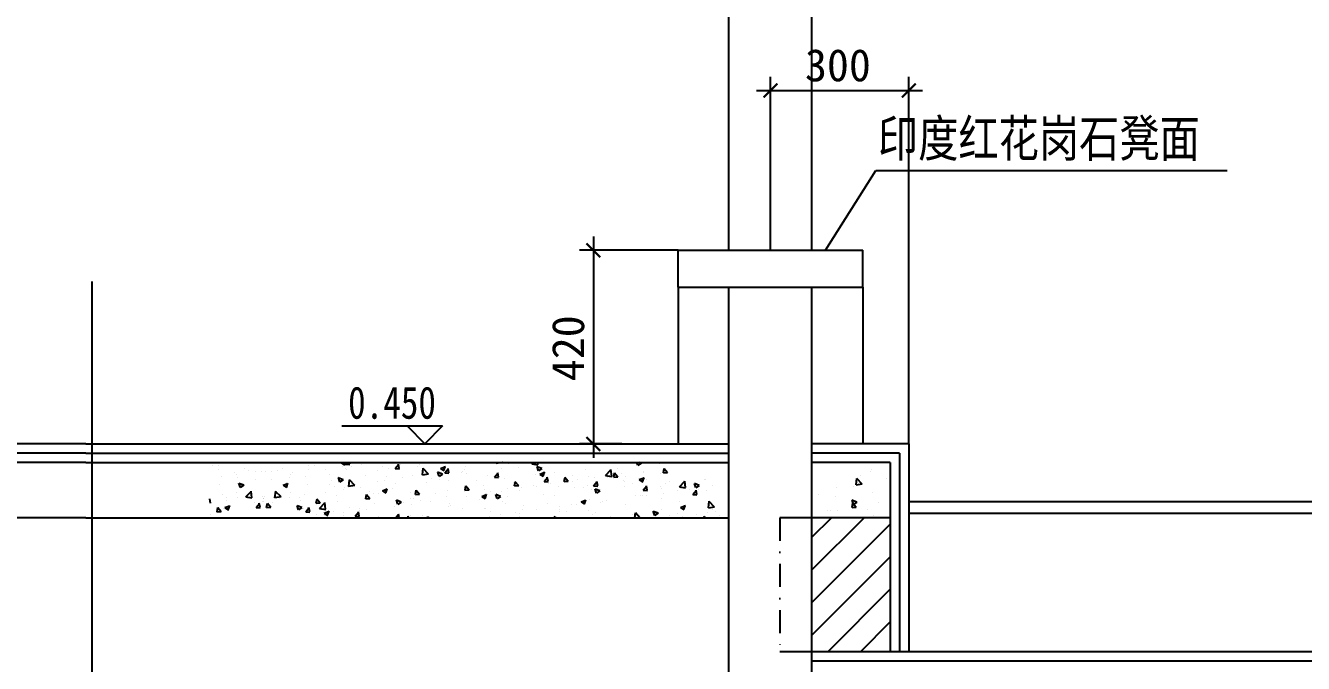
# Model space of a CAD drawing. Extents: x -1427565 to -564030, y -474674 to 219973.
# Drawn here: x -572754 to -569982, y -209880 to -208497 of the extents above; entities that cross this region are included whole.
import ezdxf

# ---------------------------------------------------------------- set-up
doc = ezdxf.new("R2010")
doc.units = 0
doc.header["$LTSCALE"] = 100
doc.header["$MEASUREMENT"] = 0
doc.linetypes.add('DASHDOTX2', pattern=[2, 1, -0.5, 0, -0.5])
doc.layers.get('0').update_dxf_attribs({"linetype": 'CONTINUOUS'})
doc.layers.get('DEFPOINTS').update_dxf_attribs({"linetype": 'CONTINUOUS'})
doc.layers.add('TEXT', color=7, linetype='CONTINUOUS')
doc.styles.get("Standard").update_dxf_attribs({"font": 'simsun.ttf'})

msp = doc.modelspace()

# ---------------------------------------------------------------- linework, layer by layer
at = {"color": 30}
for p, q in [((-571227.8, -208984.5, -891.4), (-571227.8, -206604.5, -891.4)), ((-571047.8, -208984.5, -891.4), (-571047.8, -206604.5, -891.4)), ((-571227.8, -210594.5, -891.4), (-571227.8, -209064.5, -891.4)), ((-571047.8, -210594.5, -891.4), (-571047.8, -209064.5, -891.4)), ((-570837.8, -209554.5, -891.4), (-568152.8, -209554.5, -891.4))]:
    msp.add_line(p, q, dxfattribs=at)
at = {"color": 2, "linetype": 'BYBLOCK'}
for p, q in [((-571137.8, -208984.4, -548.6), (-571137.8, -208608.1, -548.6)), ((-570837.8, -209404.4, -548.6), (-570837.8, -208608.1, -548.6)), ((-571167.8, -208638.1, -548.6), (-570807.8, -208638.1, -548.6)), ((-571522, -208954.5, -548.6), (-571522, -209434.5, -548.6)), ((-571337.9, -208984.5, -548.6), (-571552, -208984.5, -548.6)), ((-571460.2, -209404.5, -548.6), (-571552, -209404.5, -548.6))]:
    msp.add_line(p, q, dxfattribs=at)
at = {"color": 7}
for p, q in [((-571018.7, -208984.5, -891.4), (-570909.4, -208811.6, -548.6)), ((-570909.4, -208811.6, -548.6), (-570147.1, -208811.6, -548.6)), ((-571337.8, -209004.5, -891.4), (-571337.8, -208984.5, -891.4)), ((-571337.8, -208984.5, -891.4), (-570937.8, -208984.5, -891.4)), ((-570937.8, -209004.5, -891.4), (-570937.8, -208984.5, -891.4)), ((-571337.8, -209064.5, -891.4), (-571337.8, -209004.5, -891.4)), ((-570938.5, -209005.2, -548.6), (-570938.5, -209005.2, -548.6)), ((-570937.8, -209064.5, -891.4), (-570937.8, -209004.5, -891.4)), ((-572609.7, -209052.4), (-572609.7, -212749.4)), ((-571337.8, -209064.5, -891.4), (-571337.8, -209404.5, -891.4)), ((-571337.8, -209064.5, -891.4), (-570937.8, -209064.5, -891.4)), ((-570937.8, -209064.5, -891.4), (-570937.8, -209404.5, -891.4)), ((-572067.5, -209365.2, -548.6), (-571849.2, -209365.2, -548.6)), ((-571926.1, -209365.2, -548.6), (-571887.7, -209404.5, -891.4)), ((-571849.2, -209365.2, -548.6), (-571887.7, -209404.5, -891.4)), ((-572622.8, -209404.5, -891.4), (-574017.8, -209404.5, -891.4)), ((-572622.8, -209404.5, -891.4), (-571227.8, -209404.5, -891.4)), ((-570837.8, -209404.5, -891.4), (-571047.8, -209404.5, -891.4)), ((-570837.8, -209404.5, -891.4), (-570837.8, -209854.5, -891.4)), ((-572622.8, -209424.5, -891.4), (-574017.8, -209424.5, -891.4)), ((-572622.8, -209424.5, -891.4), (-571227.8, -209424.5, -891.4)), ((-570857.8, -209424.5, -891.4), (-571047.8, -209424.5, -891.4)), ((-570857.8, -209424.5, -891.4), (-570857.8, -209854.5, -891.4)), ((-572622.8, -209444.5, -891.4), (-574017.8, -209444.5, -891.4)), ((-572622.8, -209444.5, -891.4), (-571227.8, -209444.5, -891.4)), ((-570877.8, -209444.5, -891.4), (-571047.8, -209444.5, -891.4)), ((-570877.8, -209444.5, -891.4), (-570877.8, -209854.5, -891.4)), ((-570885.1, -209479.9, -548.6), (-570885.1, -209479.9, -548.6)), ((-570837.8, -209529.5, -891.4), (-568977.8, -209529.5, -891.4)), ((-572622.8, -209564.5, -891.4), (-574017.8, -209564.5, -891.4)), ((-572622.8, -209564.5, -891.4), (-571227.8, -209564.5, -891.4)), ((-570877.8, -209564.5, -891.4), (-571117.8, -209564.5, -891.4)), ((-570879.8, -209562.3, -548.6), (-570879.8, -209562.3, -548.6)), ((-571117.8, -209854.5, -891.4), (-565223.7, -209854.5, -891.4)), ((-571047.8, -209874.5, -891.4), (-565223.7, -209874.5, -891.4))]:
    msp.add_line(p, q, dxfattribs=at)
at = {"color": 2}
for p, q in [((-572348.6, -209450.2, -548.6), (-572348.6, -209450.2, -548.6)), ((-572336.2, -209450.8, -548.6), (-572336.2, -209450.8, -548.6)), ((-572335.7, -209460.2, -548.6), (-572335.7, -209460.2, -548.6)), ((-572279.4, -209458.3, -548.6), (-572279.4, -209458.3, -548.6)), ((-572269.1, -209461.9, -548.6), (-572269.1, -209461.9, -548.6)), ((-572268.5, -209446.8, -548.6), (-572268.5, -209446.8, -548.6)), ((-572207.2, -209446.8, -548.6), (-572207.2, -209446.8, -548.6)), ((-572206.6, -209461.9, -548.6), (-572206.6, -209461.9, -548.6)), ((-572196.2, -209458.3, -548.6), (-572196.2, -209458.3, -548.6)), ((-572140, -209460.2, -548.6), (-572140, -209460.2, -548.6)), ((-572139.4, -209450.8, -548.6), (-572139.4, -209450.8, -548.6)), ((-572127.1, -209450.2, -548.6), (-572127.1, -209450.2, -548.6)), ((-572119.1, -209446.9, -548.6), (-572119.1, -209446.9, -548.6)), ((-572102.1, -209460.2, -548.6), (-572102.1, -209460.2, -548.6)), ((-572069.2, -209445.7, -548.6), (-572066.1, -209444.5, -548.6)), ((-572069.2, -209445.7, -548.6), (-572061.7, -209450.7, -548.6)), ((-572066.8, -209453, -548.6), (-572066.8, -209453, -548.6)), ((-572061.9, -209450.3, -548.6), (-572060, -209444.5, -548.6)), ((-572059.9, -209456.8, -548.6), (-572059.9, -209456.8, -548.6)), ((-572059.3, -209448.1, -548.6), (-572056.3, -209444.5, -548.6)), ((-572059.3, -209448.1, -548.6), (-572050.4, -209448.9, -548.6)), ((-572058.2, -209459, -548.6), (-572058.2, -209459, -548.6)), ((-572050.6, -209448.5, -548.6), (-572051.3, -209444.5, -548.6)), ((-572047.1, -209453.6, -548.6), (-572047.1, -209453.6, -548.6)), ((-572025.1, -209449.7, -548.6), (-572025.1, -209449.7, -548.6)), ((-571979.8, -209453.4, -548.6), (-571979.8, -209453.4, -548.6)), ((-571967, -209457, -548.6), (-571967, -209457, -548.6)), ((-571951.8, -209457.6, -548.6), (-571944.5, -209448.9, -548.6)), ((-571951.8, -209457.6, -548.6), (-571942.8, -209458.3, -548.6)), ((-571943, -209457.9, -548.6), (-571944.7, -209448.5, -548.6)), ((-571940.7, -209448.9, -548.6), (-571940.7, -209448.9, -548.6)), ((-571903.2, -209453.8, -548.6), (-571903.2, -209453.8, -548.6)), ((-571899.7, -209450, -548.6), (-571899.7, -209450, -548.6)), ((-571892.6, -209471.5, -548.6), (-571891, -209457.3, -548.6)), ((-571879.5, -209469.9, -548.6), (-571891.1, -209457.7, -548.6)), ((-571886.9, -209460.3, -548.6), (-571886.9, -209460.3, -548.6)), ((-571853.6, -209457.7, -548.6), (-571843.1, -209453.7, -548.6)), ((-571853.6, -209457.7, -548.6), (-571846.1, -209462.7, -548.6)), ((-571846.3, -209462.3, -548.6), (-571843.3, -209453.2, -548.6)), ((-571844.2, -209467, -548.6), (-571836.9, -209458.3, -548.6)), ((-571835.4, -209467.3, -548.6), (-571837.1, -209457.9, -548.6)), ((-571819.7, -209446.7, -548.6), (-571819.7, -209446.7, -548.6)), ((-571800.7, -209460.2, -548.6), (-571800.7, -209460.2, -548.6)), ((-571799.4, -209454.3, -548.6), (-571799.4, -209454.3, -548.6)), ((-571719.4, -209445, -548.6), (-571732.7, -209447.1, -548.6)), ((-571732.5, -209446.7, -548.6), (-571732.3, -209444.5, -548.6)), ((-571720.5, -209458.6, -548.6), (-571720.5, -209458.6, -548.6)), ((-571719.4, -209445, -548.6), (-571719.9, -209444.5, -548.6)), ((-571706, -209447.7, -548.6), (-571706, -209447.7, -548.6)), ((-571685.1, -209454.6, -548.6), (-571685.1, -209454.6, -548.6)), ((-571655.6, -209447.9, -548.6), (-571652.3, -209444.5, -548.6)), ((-571655.6, -209447.9, -548.6), (-571642.2, -209450, -548.6)), ((-571633.8, -209458, -548.6), (-571644.3, -209454, -548.6)), ((-571641, -209462.6, -548.6), (-571644.1, -209453.5, -548.6)), ((-571642.4, -209449.6, -548.6), (-571643, -209444.5, -548.6)), ((-571642.6, -209447.3, -548.6), (-571642.6, -209447.3, -548.6)), ((-571633.8, -209458, -548.6), (-571641.2, -209463, -548.6)), ((-571627, -209444.6, -548.6), (-571627, -209444.6, -548.6)), ((-571539.5, -209459.6, -548.6), (-571539.5, -209459.6, -548.6)), ((-571495.5, -209472.7, -548.6), (-571483.8, -209460.5, -548.6)), ((-571482.3, -209474.4, -548.6), (-571484, -209460.1, -548.6)), ((-571469.7, -209456.9, -548.6), (-571469.7, -209456.9, -548.6)), ((-571425.5, -209450.6, -548.6), (-571427.5, -209444.5, -548.6)), ((-571418.2, -209446, -548.6), (-571425.7, -209451, -548.6)), ((-571418.2, -209446, -548.6), (-571422.1, -209444.5, -548.6)), ((-571378.4, -209447.3, -548.6), (-571378.4, -209447.3, -548.6)), ((-571370, -209467.2, -548.6), (-571368.3, -209457.8, -548.6)), ((-571361.3, -209466.8, -548.6), (-571368.5, -209458.2, -548.6)), ((-570918.8, -209460.2, -548.6), (-570918.8, -209460.2, -548.6)), ((-572328.5, -209475.7, -548.6), (-572328.5, -209475.7, -548.6)), ((-572300.1, -209467, -548.6), (-572300.1, -209467, -548.6)), ((-572295.7, -209471.5, -548.6), (-572295.7, -209471.5, -548.6)), ((-572294.1, -209476.9, -548.6), (-572294.1, -209476.9, -548.6)), ((-572280.5, -209494.1, -548.6), (-572291, -209490, -548.6)), ((-572287.8, -209498.6, -548.6), (-572290.8, -209489.6, -548.6)), ((-572255.8, -209481.1, -548.6), (-572255.8, -209481.1, -548.6)), ((-572255.6, -209463.6, -548.6), (-572255.6, -209463.6, -548.6)), ((-572241.9, -209463.2, -548.6), (-572241.9, -209463.2, -548.6)), ((-572233.8, -209463.2, -548.6), (-572233.8, -209463.2, -548.6)), ((-572220, -209463.6, -548.6), (-572220, -209463.6, -548.6)), ((-572219.9, -209481.1, -548.6), (-572219.9, -209481.1, -548.6)), ((-572195.2, -209494.1, -548.6), (-572184.7, -209490, -548.6)), ((-572187.9, -209498.6, -548.6), (-572184.9, -209489.6, -548.6)), ((-572181.6, -209476.9, -548.6), (-572181.6, -209476.9, -548.6)), ((-572180, -209471.5, -548.6), (-572180, -209471.5, -548.6)), ((-572175.6, -209467, -548.6), (-572175.6, -209467, -548.6)), ((-572147.2, -209475.7, -548.6), (-572147.2, -209475.7, -548.6)), ((-572095.5, -209470.3, -548.6), (-572095.5, -209470.3, -548.6)), ((-572090.3, -209483.2, -548.6), (-572090.3, -209483.2, -548.6)), ((-572064.9, -209482, -548.6), (-572075.4, -209478, -548.6)), ((-572072.2, -209486.6, -548.6), (-572075.2, -209477.6, -548.6)), ((-572064.9, -209482, -548.6), (-572072.4, -209487.1, -548.6)), ((-572052.8, -209488.1, -548.6), (-572052.8, -209488.1, -548.6)), ((-572052.7, -209496.4, -548.6), (-572051.1, -209482.1, -548.6)), ((-572039.6, -209494.7, -548.6), (-572051.2, -209482.5, -548.6)), ((-572015.4, -209473.7, -548.6), (-572015.4, -209473.7, -548.6)), ((-571991, -209462.6, -548.6), (-571991, -209462.6, -548.6)), ((-571989.8, -209485, -548.6), (-571989.8, -209485, -548.6)), ((-571974.4, -209484.4, -548.6), (-571974.4, -209484.4, -548.6)), ((-571970.7, -209474, -548.6), (-571970.7, -209474, -548.6)), ((-571951.2, -209490, -548.6), (-571951.2, -209490, -548.6)), ((-571935.4, -209477.1, -548.6), (-571935.4, -209477.1, -548.6)), ((-571914, -209473.1, -548.6), (-571914, -209473.1, -548.6)), ((-571895.1, -209472.6, -548.6), (-571895.1, -209472.6, -548.6)), ((-571879.5, -209469.9, -548.6), (-571892.8, -209471.9, -548.6)), ((-571886.9, -209469.3, -548.6), (-571886.9, -209469.3, -548.6)), ((-571883.2, -209489, -548.6), (-571883.2, -209489, -548.6)), ((-571873.2, -209478.8, -548.6), (-571873.2, -209478.8, -548.6)), ((-571849.3, -209470, -548.6), (-571859.8, -209466, -548.6)), ((-571856.6, -209474.6, -548.6), (-571859.7, -209465.5, -548.6)), ((-571857.5, -209467.6, -548.6), (-571857.5, -209467.6, -548.6)), ((-571849.3, -209470, -548.6), (-571856.8, -209475.1, -548.6)), ((-571855.3, -209480.5, -548.6), (-571855.3, -209480.5, -548.6)), ((-571844.2, -209467, -548.6), (-571835.2, -209467.7, -548.6)), ((-571836.1, -209484.4, -548.6), (-571836.1, -209484.4, -548.6)), ((-571808.4, -209466.3, -548.6), (-571808.4, -209466.3, -548.6)), ((-571806.8, -209463.7, -548.6), (-571806.8, -209463.7, -548.6)), ((-571796.2, -209468.2, -548.6), (-571796.2, -209468.2, -548.6)), ((-571775.2, -209483.9, -548.6), (-571775.2, -209483.9, -548.6)), ((-571751.6, -209473.8, -548.6), (-571751.6, -209473.8, -548.6)), ((-571736.6, -209476.4, -548.6), (-571729.3, -209467.8, -548.6)), ((-571736.6, -209476.4, -548.6), (-571727.6, -209477.2, -548.6)), ((-571727.8, -209476.7, -548.6), (-571729.5, -209467.3, -548.6)), ((-571726.8, -209467.1, -548.6), (-571726.8, -209467.1, -548.6)), ((-571714.1, -209478.7, -548.6), (-571714.1, -209478.7, -548.6)), ((-571695.1, -209487.3, -548.6), (-571695.1, -209487.3, -548.6)), ((-571692.8, -209495.4, -548.6), (-571691.1, -209486, -548.6)), ((-571684, -209495.1, -548.6), (-571691.3, -209486.5, -548.6)), ((-571646.7, -209470.5, -548.6), (-571646.7, -209470.5, -548.6)), ((-571638, -209469.7, -548.6), (-571627.5, -209465.7, -548.6)), ((-571638, -209469.7, -548.6), (-571630.6, -209474.7, -548.6)), ((-571630.8, -209474.3, -548.6), (-571627.7, -209465.2, -548.6)), ((-571629, -209485.8, -548.6), (-571621.8, -209477.2, -548.6)), ((-571629, -209485.8, -548.6), (-571620, -209486.6, -548.6)), ((-571620.2, -209486.1, -548.6), (-571621.9, -209476.7, -548.6)), ((-571607.2, -209465.8, -548.6), (-571607.2, -209465.8, -548.6)), ((-571576.4, -209485.7, -548.6), (-571585.4, -209486.4, -548.6)), ((-571585.2, -209486, -548.6), (-571583.5, -209476.6, -548.6)), ((-571576.4, -209485.7, -548.6), (-571583.7, -209477, -548.6)), ((-571567.4, -209486.7, -548.6), (-571567.4, -209486.7, -548.6)), ((-571566.6, -209473.9, -548.6), (-571566.6, -209473.9, -548.6)), ((-571556.3, -209481.9, -548.6), (-571556.3, -209481.9, -548.6)), ((-571531.5, -209475.4, -548.6), (-571531.5, -209475.4, -548.6)), ((-571521.4, -209495.2, -548.6), (-571514.2, -209486.6, -548.6)), ((-571518.8, -209477, -548.6), (-571518.8, -209477, -548.6)), ((-571512.6, -209495.5, -548.6), (-571514.3, -209486.1, -548.6)), ((-571495.5, -209472.7, -548.6), (-571482.2, -209474.8, -548.6)), ((-571491.6, -209477.1, -548.6), (-571491.6, -209477.1, -548.6)), ((-571486.5, -209477.3, -548.6), (-571486.5, -209477.3, -548.6)), ((-571468.9, -209476.3, -548.6), (-571477.8, -209477, -548.6)), ((-571477.6, -209476.6, -548.6), (-571475.9, -209467.2, -548.6)), ((-571468.9, -209476.3, -548.6), (-571476.1, -209467.6, -548.6)), ((-571462, -209469.5, -548.6), (-571462, -209469.5, -548.6)), ((-571455.7, -209483.8, -548.6), (-571455.7, -209483.8, -548.6)), ((-571454.5, -209486, -548.6), (-571454.5, -209486, -548.6)), ((-571452, -209474.6, -548.6), (-571452, -209474.6, -548.6)), ((-571437.9, -209489.2, -548.6), (-571437.9, -209489.2, -548.6)), ((-571422.5, -209481.7, -548.6), (-571412, -209477.7, -548.6)), ((-571422.5, -209481.7, -548.6), (-571415, -209486.7, -548.6)), ((-571415.2, -209486.3, -548.6), (-571412.1, -209477.2, -548.6)), ((-571413.7, -209465.9, -548.6), (-571413.7, -209465.9, -548.6)), ((-571412.9, -209464.4, -548.6), (-571412.9, -209464.4, -548.6)), ((-571406.5, -209480.6, -548.6), (-571406.5, -209480.6, -548.6)), ((-571375.3, -209469.4, -548.6), (-571375.3, -209469.4, -548.6)), ((-571361.3, -209466.8, -548.6), (-571370.2, -209467.6, -548.6)), ((-571368.2, -209468.8, -548.6), (-571368.2, -209468.8, -548.6)), ((-571364.5, -209489.6, -548.6), (-571364.5, -209489.6, -548.6)), ((-571357.8, -209485.8, -548.6), (-571357.8, -209485.8, -548.6)), ((-571335.4, -209497.5, -548.6), (-571323.7, -209485.4, -548.6)), ((-571326.4, -209484, -548.6), (-571326.4, -209484, -548.6)), ((-571322.3, -209499.2, -548.6), (-571323.9, -209485, -548.6)), ((-571299.4, -209499, -548.6), (-571302.5, -209489.9, -548.6)), ((-571280.6, -209481.8, -548.6), (-571280.6, -209481.8, -548.6)), ((-571277.8, -209482.5, -548.6), (-571277.8, -209482.5, -548.6)), ((-570952, -209493.5, -548.6), (-570950.3, -209479.3, -548.6)), ((-570938.8, -209491.8, -548.6), (-570950.5, -209479.7, -548.6)), ((-570941.9, -209472.5, -548.6), (-570941.9, -209472.5, -548.6)), ((-570921.4, -209464.3, -548.6), (-570921.4, -209464.3, -548.6)), ((-572332.8, -209491.6, -548.6), (-572332.8, -209491.6, -548.6)), ((-572326.3, -209514.4, -548.6), (-572326.3, -209514.4, -548.6)), ((-572296.8, -209509.9, -548.6), (-572296.8, -209509.9, -548.6)), ((-572280.5, -209494.1, -548.6), (-572287.9, -209499.1, -548.6)), ((-572276, -209519.5, -548.6), (-572264.4, -209507.3, -548.6)), ((-572262.9, -209521.2, -548.6), (-572264.5, -209506.9, -548.6)), ((-572240, -209517.4, -548.6), (-572240, -209517.4, -548.6)), ((-572235.7, -209517.4, -548.6), (-572235.7, -209517.4, -548.6)), ((-572212.8, -209521.2, -548.6), (-572211.1, -209506.9, -548.6)), ((-572199.6, -209519.5, -548.6), (-572211.3, -209507.3, -548.6)), ((-572195.2, -209494.1, -548.6), (-572187.7, -209499.1, -548.6)), ((-572178.9, -209509.9, -548.6), (-572178.9, -209509.9, -548.6)), ((-572149.3, -209514.4, -548.6), (-572149.3, -209514.4, -548.6)), ((-572142.9, -209491.6, -548.6), (-572142.9, -209491.6, -548.6)), ((-572103.9, -209510.2, -548.6), (-572103.9, -209510.2, -548.6)), ((-572094.1, -209491.9, -548.6), (-572094.1, -209491.9, -548.6)), ((-572084.2, -209497.5, -548.6), (-572084.2, -209497.5, -548.6)), ((-572078.5, -209516.3, -548.6), (-572078.5, -209516.3, -548.6)), ((-572065, -209502.9, -548.6), (-572065, -209502.9, -548.6)), ((-572061.9, -209499.4, -548.6), (-572061.9, -209499.4, -548.6)), ((-572039.6, -209494.7, -548.6), (-572052.9, -209496.8, -548.6)), ((-572046.6, -209492.5, -548.6), (-572046.6, -209492.5, -548.6)), ((-572026.9, -209499.6, -548.6), (-572026.9, -209499.6, -548.6)), ((-572015.6, -209523.6, -548.6), (-572013.8, -209514.2, -548.6)), ((-572006.8, -209523.3, -548.6), (-572014, -209514.7, -548.6)), ((-572006.6, -209506.9, -548.6), (-572006.6, -209506.9, -548.6)), ((-571998.4, -209512.9, -548.6), (-571998.4, -209512.9, -548.6)), ((-571989.2, -209512.5, -548.6), (-571989.2, -209512.5, -548.6)), ((-571979.6, -209506.1, -548.6), (-571969.1, -209502, -548.6)), ((-571979.6, -209506.1, -548.6), (-571972.2, -209511.1, -548.6)), ((-571972.4, -209510.6, -548.6), (-571969.3, -209501.6, -548.6)), ((-571958.1, -209500.6, -548.6), (-571958.1, -209500.6, -548.6)), ((-571918.3, -209509.5, -548.6), (-571918.3, -209509.5, -548.6)), ((-571899.2, -209513.9, -548.6), (-571908.2, -209514.7, -548.6)), ((-571908, -209514.2, -548.6), (-571906.3, -209504.8, -548.6)), ((-571899.2, -209513.9, -548.6), (-571906.4, -209505.3, -548.6)), ((-571901.2, -209508.1, -548.6), (-571901.2, -209508.1, -548.6)), ((-571863.7, -209513, -548.6), (-571863.7, -209513, -548.6)), ((-571838.3, -209506.1, -548.6), (-571838.3, -209506.1, -548.6)), ((-571791.6, -209504.5, -548.6), (-571800.6, -209505.3, -548.6)), ((-571800.4, -209504.8, -548.6), (-571798.7, -209495.4, -548.6)), ((-571791.6, -209504.5, -548.6), (-571798.9, -209495.9, -548.6)), ((-571795.7, -209504, -548.6), (-571795.7, -209504, -548.6)), ((-571764.1, -209518.1, -548.6), (-571753.6, -209514, -548.6)), ((-571760.3, -209494, -548.6), (-571760.3, -209494, -548.6)), ((-571758.2, -209502.8, -548.6), (-571758.2, -209502.8, -548.6)), ((-571756.8, -209522.7, -548.6), (-571753.7, -209513.6, -548.6)), ((-571745.4, -209506.8, -548.6), (-571745.4, -209506.8, -548.6)), ((-571723.3, -209518.4, -548.6), (-571733.8, -209514.4, -548.6)), ((-571730.6, -209523, -548.6), (-571733.6, -209513.9, -548.6)), ((-571722.3, -209508.5, -548.6), (-571722.3, -209508.5, -548.6)), ((-571707.9, -209501.9, -548.6), (-571707.9, -209501.9, -548.6)), ((-571684, -209495.1, -548.6), (-571693, -209495.9, -548.6)), ((-571683.3, -209504.5, -548.6), (-571683.3, -209504.5, -548.6)), ((-571678.1, -209499.4, -548.6), (-571678.1, -209499.4, -548.6)), ((-571651.1, -209494.4, -548.6), (-571651.1, -209494.4, -548.6)), ((-571644.4, -209497.3, -548.6), (-571644.4, -209497.3, -548.6)), ((-571630.7, -209513.8, -548.6), (-571630.7, -209513.8, -548.6)), ((-571619.3, -209491.2, -548.6), (-571619.3, -209491.2, -548.6)), ((-571615.1, -209490.6, -548.6), (-571615.1, -209490.6, -548.6)), ((-571605.4, -209515.8, -548.6), (-571605.4, -209515.8, -548.6)), ((-571598.1, -209496, -548.6), (-571598.1, -209496, -548.6)), ((-571562.5, -209498.7, -548.6), (-571562.5, -209498.7, -548.6)), ((-571543.2, -209498.8, -548.6), (-571543.2, -209498.8, -548.6)), ((-571535, -209494, -548.6), (-571535, -209494, -548.6)), ((-571525, -209503.6, -548.6), (-571525, -209503.6, -548.6)), ((-571521.4, -209495.2, -548.6), (-571512.4, -209496, -548.6)), ((-571507.7, -209506.4, -548.6), (-571518.2, -209502.4, -548.6)), ((-571515, -209511, -548.6), (-571518.1, -209501.9, -548.6)), ((-571518, -209492.6, -548.6), (-571518, -209492.6, -548.6)), ((-571507.7, -209506.4, -548.6), (-571515.2, -209511.4, -548.6)), ((-571454.9, -209497.4, -548.6), (-571454.9, -209497.4, -548.6)), ((-571430.2, -209516.1, -548.6), (-571430.2, -209516.1, -548.6)), ((-571419.8, -209516.7, -548.6), (-571419.8, -209516.7, -548.6)), ((-571415.5, -209515.8, -548.6), (-571415.5, -209515.8, -548.6)), ((-571413.8, -209504.6, -548.6), (-571406.6, -209496, -548.6)), ((-571413.8, -209504.6, -548.6), (-571404.8, -209505.4, -548.6)), ((-571405, -209504.9, -548.6), (-571406.8, -209495.5, -548.6)), ((-571406.7, -209516.2, -548.6), (-571406.7, -209516.2, -548.6)), ((-571376.5, -209497.2, -548.6), (-571376.5, -209497.2, -548.6)), ((-571374.8, -209500.8, -548.6), (-571374.8, -209500.8, -548.6)), ((-571369.2, -209511.3, -548.6), (-571369.2, -209511.3, -548.6)), ((-571338.5, -209505.2, -548.6), (-571338.5, -209505.2, -548.6)), ((-571335.4, -209497.5, -548.6), (-571322.1, -209499.6, -548.6)), ((-571332.3, -209501.7, -548.6), (-571332.3, -209501.7, -548.6)), ((-571312.4, -209503.8, -548.6), (-571312.4, -209503.8, -548.6)), ((-571306.2, -209514, -548.6), (-571299, -209505.4, -548.6)), ((-571306.2, -209514, -548.6), (-571297.3, -209514.8, -548.6)), ((-571292.2, -209494.4, -548.6), (-571302.7, -209490.4, -548.6)), ((-571300.8, -209506.9, -548.6), (-571300.8, -209506.9, -548.6)), ((-571292.2, -209494.4, -548.6), (-571299.6, -209499.4, -548.6)), ((-571297.4, -209514.4, -548.6), (-571299.2, -209505, -548.6)), ((-571294.8, -209504.2, -548.6), (-571294.8, -209504.2, -548.6)), ((-571277.1, -209504.6, -548.6), (-571277.1, -209504.6, -548.6)), ((-571262.7, -209495.6, -548.6), (-571262.7, -209495.6, -548.6)), ((-571034.7, -209514.2, -548.6), (-571034.7, -209514.2, -548.6)), ((-570994.9, -209498.9, -548.6), (-570994.9, -209498.9, -548.6)), ((-570957.3, -209497.2, -548.6), (-570957.3, -209497.2, -548.6)), ((-570938.8, -209491.8, -548.6), (-570952.2, -209493.9, -548.6)), ((-570917, -209510.1, -548.6), (-570917, -209510.1, -548.6)), ((-572352.5, -209533.1, -548.6), (-572354.2, -209523.7, -548.6)), ((-572338.4, -209551.9, -548.6), (-572336.6, -209542.5, -548.6)), ((-572329.6, -209551.6, -548.6), (-572336.8, -209542.9, -548.6)), ((-572334.6, -209541.6, -548.6), (-572334.6, -209541.6, -548.6)), ((-572324.3, -209544.4, -548.6), (-572324.3, -209544.4, -548.6)), ((-572321.2, -209542.4, -548.6), (-572310.7, -209538.4, -548.6)), ((-572321.2, -209542.4, -548.6), (-572313.8, -209547.5, -548.6)), ((-572318.7, -209526.4, -548.6), (-572318.7, -209526.4, -548.6)), ((-572317.1, -209519.7, -548.6), (-572317.1, -209519.7, -548.6)), ((-572314, -209547, -548.6), (-572310.9, -209538, -548.6)), ((-572293.8, -209521.4, -548.6), (-572293.8, -209521.4, -548.6)), ((-572276, -209519.5, -548.6), (-572262.7, -209521.6, -548.6)), ((-572273.3, -209522.4, -548.6), (-572273.3, -209522.4, -548.6)), ((-572257.6, -209531, -548.6), (-572257.6, -209531, -548.6)), ((-572253.7, -209542.1, -548.6), (-572246.5, -209533.5, -548.6)), ((-572253.7, -209542.1, -548.6), (-572244.7, -209542.9, -548.6)), ((-572244.9, -209542.5, -548.6), (-572246.7, -209533.1, -548.6)), ((-572238.9, -209529.4, -548.6), (-572238.9, -209529.4, -548.6)), ((-572238.6, -209523.1, -548.6), (-572238.6, -209523.1, -548.6)), ((-572237, -209523.1, -548.6), (-572237, -209523.1, -548.6)), ((-572236.8, -209529.4, -548.6), (-572236.8, -209529.4, -548.6)), ((-572222, -209542.1, -548.6), (-572230.9, -209542.9, -548.6)), ((-572230.8, -209542.5, -548.6), (-572229, -209533.1, -548.6)), ((-572222, -209542.1, -548.6), (-572229.2, -209533.5, -548.6)), ((-572218.1, -209531, -548.6), (-572218.1, -209531, -548.6)), ((-572199.6, -209519.5, -548.6), (-572213, -209521.6, -548.6)), ((-572202.4, -209522.4, -548.6), (-572202.4, -209522.4, -548.6)), ((-572181.8, -209521.4, -548.6), (-572181.8, -209521.4, -548.6)), ((-572154.4, -209542.4, -548.6), (-572164.9, -209538.4, -548.6)), ((-572161.7, -209547, -548.6), (-572164.8, -209538, -548.6)), ((-572154.4, -209542.4, -548.6), (-572161.9, -209547.5, -548.6)), ((-572158.6, -209519.7, -548.6), (-572158.6, -209519.7, -548.6)), ((-572157, -209526.4, -548.6), (-572157, -209526.4, -548.6)), ((-572151.4, -209544.4, -548.6), (-572151.4, -209544.4, -548.6)), ((-572146.1, -209551.6, -548.6), (-572138.9, -209542.9, -548.6)), ((-572141.1, -209541.6, -548.6), (-572141.1, -209541.6, -548.6)), ((-572137.3, -209551.9, -548.6), (-572139.1, -209542.5, -548.6)), ((-572114.4, -209532.7, -548.6), (-572123.4, -209533.5, -548.6)), ((-572123.2, -209533.1, -548.6), (-572121.4, -209523.7, -548.6)), ((-572114.4, -209532.7, -548.6), (-572121.6, -209524.1, -548.6)), ((-572116, -209544.4, -548.6), (-572104.3, -209532.2, -548.6)), ((-572116, -209544.4, -548.6), (-572102.6, -209546.4, -548.6)), ((-572107.7, -209534.8, -548.6), (-572107.7, -209534.8, -548.6)), ((-572102.8, -209546, -548.6), (-572104.5, -209531.8, -548.6)), ((-572076.9, -209529.8, -548.6), (-572076.9, -209529.8, -548.6)), ((-572050.9, -209542.3, -548.6), (-572050.9, -209542.3, -548.6)), ((-572029.3, -209544.2, -548.6), (-572029.3, -209544.2, -548.6)), ((-572006.8, -209523.3, -548.6), (-572015.8, -209524.1, -548.6)), ((-571996.8, -209533.2, -548.6), (-571996.8, -209533.2, -548.6)), ((-571953, -209539.9, -548.6), (-571953, -209539.9, -548.6)), ((-571938.9, -209530.4, -548.6), (-571949.4, -209526.4, -548.6)), ((-571946.2, -209535, -548.6), (-571949.2, -209525.9, -548.6)), ((-571938.9, -209530.4, -548.6), (-571946.3, -209535.5, -548.6)), ((-571934.5, -209531.7, -548.6), (-571934.5, -209531.7, -548.6)), ((-571919.1, -209522, -548.6), (-571919.1, -209522, -548.6)), ((-571916.8, -209536.6, -548.6), (-571916.8, -209536.6, -548.6)), ((-571912.2, -209523, -548.6), (-571912.2, -209523, -548.6)), ((-571897, -209526.8, -548.6), (-571897, -209526.8, -548.6)), ((-571875.1, -209528.7, -548.6), (-571875.1, -209528.7, -548.6)), ((-571840.2, -209519.3, -548.6), (-571840.2, -209519.3, -548.6)), ((-571836.7, -209540, -548.6), (-571836.7, -209540, -548.6)), ((-571834.3, -209534.3, -548.6), (-571834.3, -209534.3, -548.6)), ((-571831.7, -209537, -548.6), (-571831.7, -209537, -548.6)), ((-571805.6, -209543.8, -548.6), (-571805.6, -209543.8, -548.6)), ((-571798.1, -209518.1, -548.6), (-571798.1, -209518.1, -548.6)), ((-571769, -209525.5, -548.6), (-571769, -209525.5, -548.6)), ((-571764.1, -209518.1, -548.6), (-571756.6, -209523.1, -548.6)), ((-571758.5, -209543.9, -548.6), (-571758.5, -209543.9, -548.6)), ((-571756.6, -209543.4, -548.6), (-571756.6, -209543.4, -548.6)), ((-571723.3, -209518.4, -548.6), (-571730.8, -209523.4, -548.6)), ((-571718.1, -209528.8, -548.6), (-571718.1, -209528.8, -548.6)), ((-571712.2, -209532.9, -548.6), (-571712.2, -209532.9, -548.6)), ((-571708.2, -209519.1, -548.6), (-571708.2, -209519.1, -548.6)), ((-571674.6, -209537.9, -548.6), (-571674.6, -209537.9, -548.6)), ((-571620.8, -209534.1, -548.6), (-571620.8, -209534.1, -548.6)), ((-571595.8, -209541.1, -548.6), (-571595.8, -209541.1, -548.6)), ((-571569.2, -209536.6, -548.6), (-571569.2, -209536.6, -548.6)), ((-571558.3, -209536.2, -548.6), (-571558.3, -209536.2, -548.6)), ((-571548.5, -209530.1, -548.6), (-571538, -209526.1, -548.6)), ((-571548.5, -209530.1, -548.6), (-571541, -209535.1, -548.6)), ((-571541.2, -209534.7, -548.6), (-571538.2, -209525.6, -548.6)), ((-571529.6, -209525.4, -548.6), (-571529.6, -209525.4, -548.6)), ((-571507.2, -209531.7, -548.6), (-571507.2, -209531.7, -548.6)), ((-571501.4, -209528.7, -548.6), (-571501.4, -209528.7, -548.6)), ((-571493.4, -209527, -548.6), (-571493.4, -209527, -548.6)), ((-571452.6, -209535.9, -548.6), (-571452.6, -209535.9, -548.6)), ((-571373.4, -209523.6, -548.6), (-571373.4, -209523.6, -548.6)), ((-571335.9, -209528.5, -548.6), (-571335.9, -209528.5, -548.6)), ((-571332.9, -209542.1, -548.6), (-571322.4, -209538.1, -548.6)), ((-571332.9, -209542.1, -548.6), (-571325.5, -209547.1, -548.6)), ((-571325.7, -209546.7, -548.6), (-571322.6, -209537.6, -548.6)), ((-571259, -209541.5, -548.6), (-571272.3, -209543.6, -548.6)), ((-571272.2, -209543.2, -548.6), (-571270.5, -209528.9, -548.6)), ((-571259, -209541.5, -548.6), (-571270.7, -209529.3, -548.6)), ((-571264.6, -209545.6, -548.6), (-571264.6, -209545.6, -548.6)), ((-570997.2, -209519.1, -548.6), (-570997.2, -209519.1, -548.6)), ((-570950.6, -209530.7, -548.6), (-570961.1, -209526.7, -548.6)), ((-570957.8, -209535.3, -548.6), (-570960.9, -209526.3, -548.6)), ((-570951.7, -209542, -548.6), (-570960.7, -209542.8, -548.6)), ((-570960.5, -209542.3, -548.6), (-570958.8, -209532.9, -548.6)), ((-570951.7, -209542, -548.6), (-570959, -209533.4, -548.6)), ((-570950.6, -209530.7, -548.6), (-570958, -209535.8, -548.6)), ((-570902.4, -209531.6, -548.6), (-570902.4, -209531.6, -548.6)), ((-572352.1, -209556.6, -548.6), (-572352.1, -209556.6, -548.6)), ((-572329.6, -209551.6, -548.6), (-572338.5, -209552.3, -548.6)), ((-572146.1, -209551.6, -548.6), (-572137.2, -209552.3, -548.6)), ((-572123.6, -209556.6, -548.6), (-572123.6, -209556.6, -548.6)), ((-572105.8, -209560.1, -548.6), (-572105.8, -209560.1, -548.6)), ((-572105.7, -209554.4, -548.6), (-572095.2, -209550.4, -548.6)), ((-572105.7, -209554.4, -548.6), (-572098.2, -209559.5, -548.6)), ((-572098.4, -209559, -548.6), (-572095.4, -209550, -548.6)), ((-572086.1, -209551.7, -548.6), (-572086.1, -209551.7, -548.6)), ((-572063.9, -209559.4, -548.6), (-572063.9, -209559.4, -548.6)), ((-572063.1, -209552.8, -548.6), (-572063.1, -209552.8, -548.6)), ((-572038.5, -209561, -548.6), (-572031.3, -209552.4, -548.6)), ((-572038.5, -209561, -548.6), (-572029.6, -209561.8, -548.6)), ((-572029.7, -209561.3, -548.6), (-572031.5, -209551.9, -548.6)), ((-572028.7, -209549.5, -548.6), (-572028.7, -209549.5, -548.6)), ((-572013.3, -209547.3, -548.6), (-572013.3, -209547.3, -548.6)), ((-571987.4, -209562.4, -548.6), (-571987.4, -209562.4, -548.6)), ((-571951.4, -209564.5, -548.6), (-571944.2, -209557, -548.6)), ((-571943.5, -209564.5, -548.6), (-571944.4, -209556.6, -548.6)), ((-571926, -209564.5, -548.6), (-571923.7, -209561.8, -548.6)), ((-571923.3, -209564.5, -548.6), (-571923.9, -209561.3, -548.6)), ((-571918.6, -209559.7, -548.6), (-571918.6, -209559.7, -548.6)), ((-571893.1, -209558.8, -548.6), (-571893.1, -209558.8, -548.6)), ((-571885, -209564.5, -548.6), (-571879.6, -209562.4, -548.6)), ((-571880.6, -209564.5, -548.6), (-571879.8, -209562, -548.6)), ((-571747.3, -209561.1, -548.6), (-571747.3, -209561.1, -548.6)), ((-571744.2, -209552, -548.6), (-571744.2, -209552, -548.6)), ((-571724.1, -209558.5, -548.6), (-571724.1, -209558.5, -548.6)), ((-571690.5, -209553.6, -548.6), (-571690.5, -209553.6, -548.6)), ((-571682.2, -209561.7, -548.6), (-571682.2, -209561.7, -548.6)), ((-571681.5, -209554.5, -548.6), (-571681.5, -209554.5, -548.6)), ((-571676.5, -209546.7, -548.6), (-571676.5, -209546.7, -548.6)), ((-571646.2, -209547.2, -548.6), (-571646.2, -209547.2, -548.6)), ((-571603.2, -209564.5, -548.6), (-571607.8, -209562.8, -548.6)), ((-571606.9, -209564.5, -548.6), (-571607.6, -209562.3, -548.6)), ((-571596.5, -209550.1, -548.6), (-571596.5, -209550.1, -548.6)), ((-571594.7, -209546.7, -548.6), (-571594.7, -209546.7, -548.6)), ((-571579.9, -209550.4, -548.6), (-571579.9, -209550.4, -548.6)), ((-571533.3, -209549.1, -548.6), (-571533.3, -209549.1, -548.6)), ((-571523.1, -209557.8, -548.6), (-571523.1, -209557.8, -548.6)), ((-571516.4, -209553.5, -548.6), (-571516.4, -209553.5, -548.6)), ((-571485.5, -209562.8, -548.6), (-571485.5, -209562.8, -548.6)), ((-571445.8, -209564.1, -548.6), (-571445.8, -209564.1, -548.6)), ((-571436.3, -209556.9, -548.6), (-571436.3, -209556.9, -548.6)), ((-571431.8, -209564.5, -548.6), (-571430.6, -209553.7, -548.6)), ((-571420.9, -209564.5, -548.6), (-571430.8, -209554.2, -548.6)), ((-571381.7, -209554.8, -548.6), (-571392.2, -209550.7, -548.6)), ((-571389, -209559.4, -548.6), (-571392, -209550.3, -548.6)), ((-571381.7, -209554.8, -548.6), (-571389.2, -209559.8, -548.6)), ((-571374.7, -209547.2, -548.6), (-571374.7, -209547.2, -548.6)), ((-571356.2, -209560.3, -548.6), (-571356.2, -209560.3, -548.6)), ((-571351.8, -209563, -548.6), (-571351.8, -209563, -548.6)), ((-571340.3, -209555.2, -548.6), (-571340.3, -209555.2, -548.6)), ((-571328.6, -209562.5, -548.6), (-571328.6, -209562.5, -548.6)), ((-571299, -209556.8, -548.6), (-571299, -209556.8, -548.6)), ((-571282.1, -209564.5, -548.6), (-571281.5, -209561.2, -548.6)), ((-571279.3, -209564.5, -548.6), (-571281.7, -209561.6, -548.6)), ((-571276.2, -209563.7, -548.6), (-571276.2, -209563.7, -548.6)), ((-571275, -209554.2, -548.6), (-571275, -209554.2, -548.6)), ((-571257.1, -209550.5, -548.6), (-571257.1, -209550.5, -548.6)), ((-571248.5, -209559.1, -548.6), (-571248.5, -209559.1, -548.6)), ((-571014.6, -209549.7, -548.6), (-571014.6, -209549.7, -548.6)), ((-571008.3, -209549, -548.6), (-571008.3, -209549, -548.6)), ((-570993.1, -209548.8, -548.6), (-570993.1, -209548.8, -548.6)), ((-570928.3, -209545.6, -548.6), (-570928.3, -209545.6, -548.6)), ((-570915.2, -209560.1, -548.6), (-570915.2, -209560.1, -548.6))]:
    msp.add_line(p, q, dxfattribs=at)
at = {"color": 7, "linetype": 'DASHDOTX2', "ltscale": 0.5}
msp.add_line((-571117.8, -209564.5, -891.4), (-571117.8, -209854.5, -891.4), dxfattribs=at)
at = {"color": 9}
for p, q in [((-571047.8, -209677.5, -548.6), (-570934.8, -209564.5, -548.6)), ((-571047.8, -209606.8, -548.6), (-571005.5, -209564.5, -548.6)), ((-571047.8, -209748.2, -548.6), (-570877.8, -209578.2, -548.6)), ((-571047.8, -209819, -548.6), (-570877.8, -209649, -548.6)), ((-571012.7, -209854.5, -548.6), (-570877.8, -209719.7, -548.6)), ((-570942, -209854.5, -548.6), (-570877.8, -209790.4, -548.6))]:
    msp.add_line(p, q, dxfattribs=at)
at = {"color": 0, "linetype": 'BYBLOCK', "const_width": 4.5}
for points in [[(-571122.8, -208623.1), (-571152.8, -208653.1)], [(-570852.8, -208653.1), (-570822.8, -208623.1)], [(-571507, -208999.5), (-571537, -208969.5)], [(-571537, -209389.5), (-571507, -209419.5)]]:
    msp.add_lwpolyline(points, dxfattribs=at)
at = {"layer": 'DEFPOINTS', "color": 0, "linetype": 'BYBLOCK'}
for p in [(-570837.8, -208638.1, -548.6), (-571522, -209404.5, -548.6), (-571460.1, -209404.5, -891.4), (-570837.8, -209404.5, -891.4)]:
    msp.add_point(p, dxfattribs=at)
at = {"layer": 'DEFPOINTS', "color": 7, "linetype": 'BYBLOCK'}
msp.add_point((-571337.8, -208984.5, -891.4), dxfattribs=at)

# ---------------------------------------------------------------- texts
at = {"color": 9}
msp.add_text('300', height=70, dxfattribs=at).set_placement((-571062.9, -208618.1, -548.6))
msp.add_text('420', height=70, rotation=90, dxfattribs=at).set_placement((-571542, -209268.4, -548.6))
at = {"layer": 'TEXT', "width": 0.8}
for s, height, p in [('印度红花岗石凳面', 80, (-570904.7, -208781.9, -2259.4)), ('0.450', 70, (-572054, -209349.8, -2259.4))]:
    msp.add_text(s, height=height, dxfattribs=at).set_placement(p)

doc.saveas('drawing.dxf')
